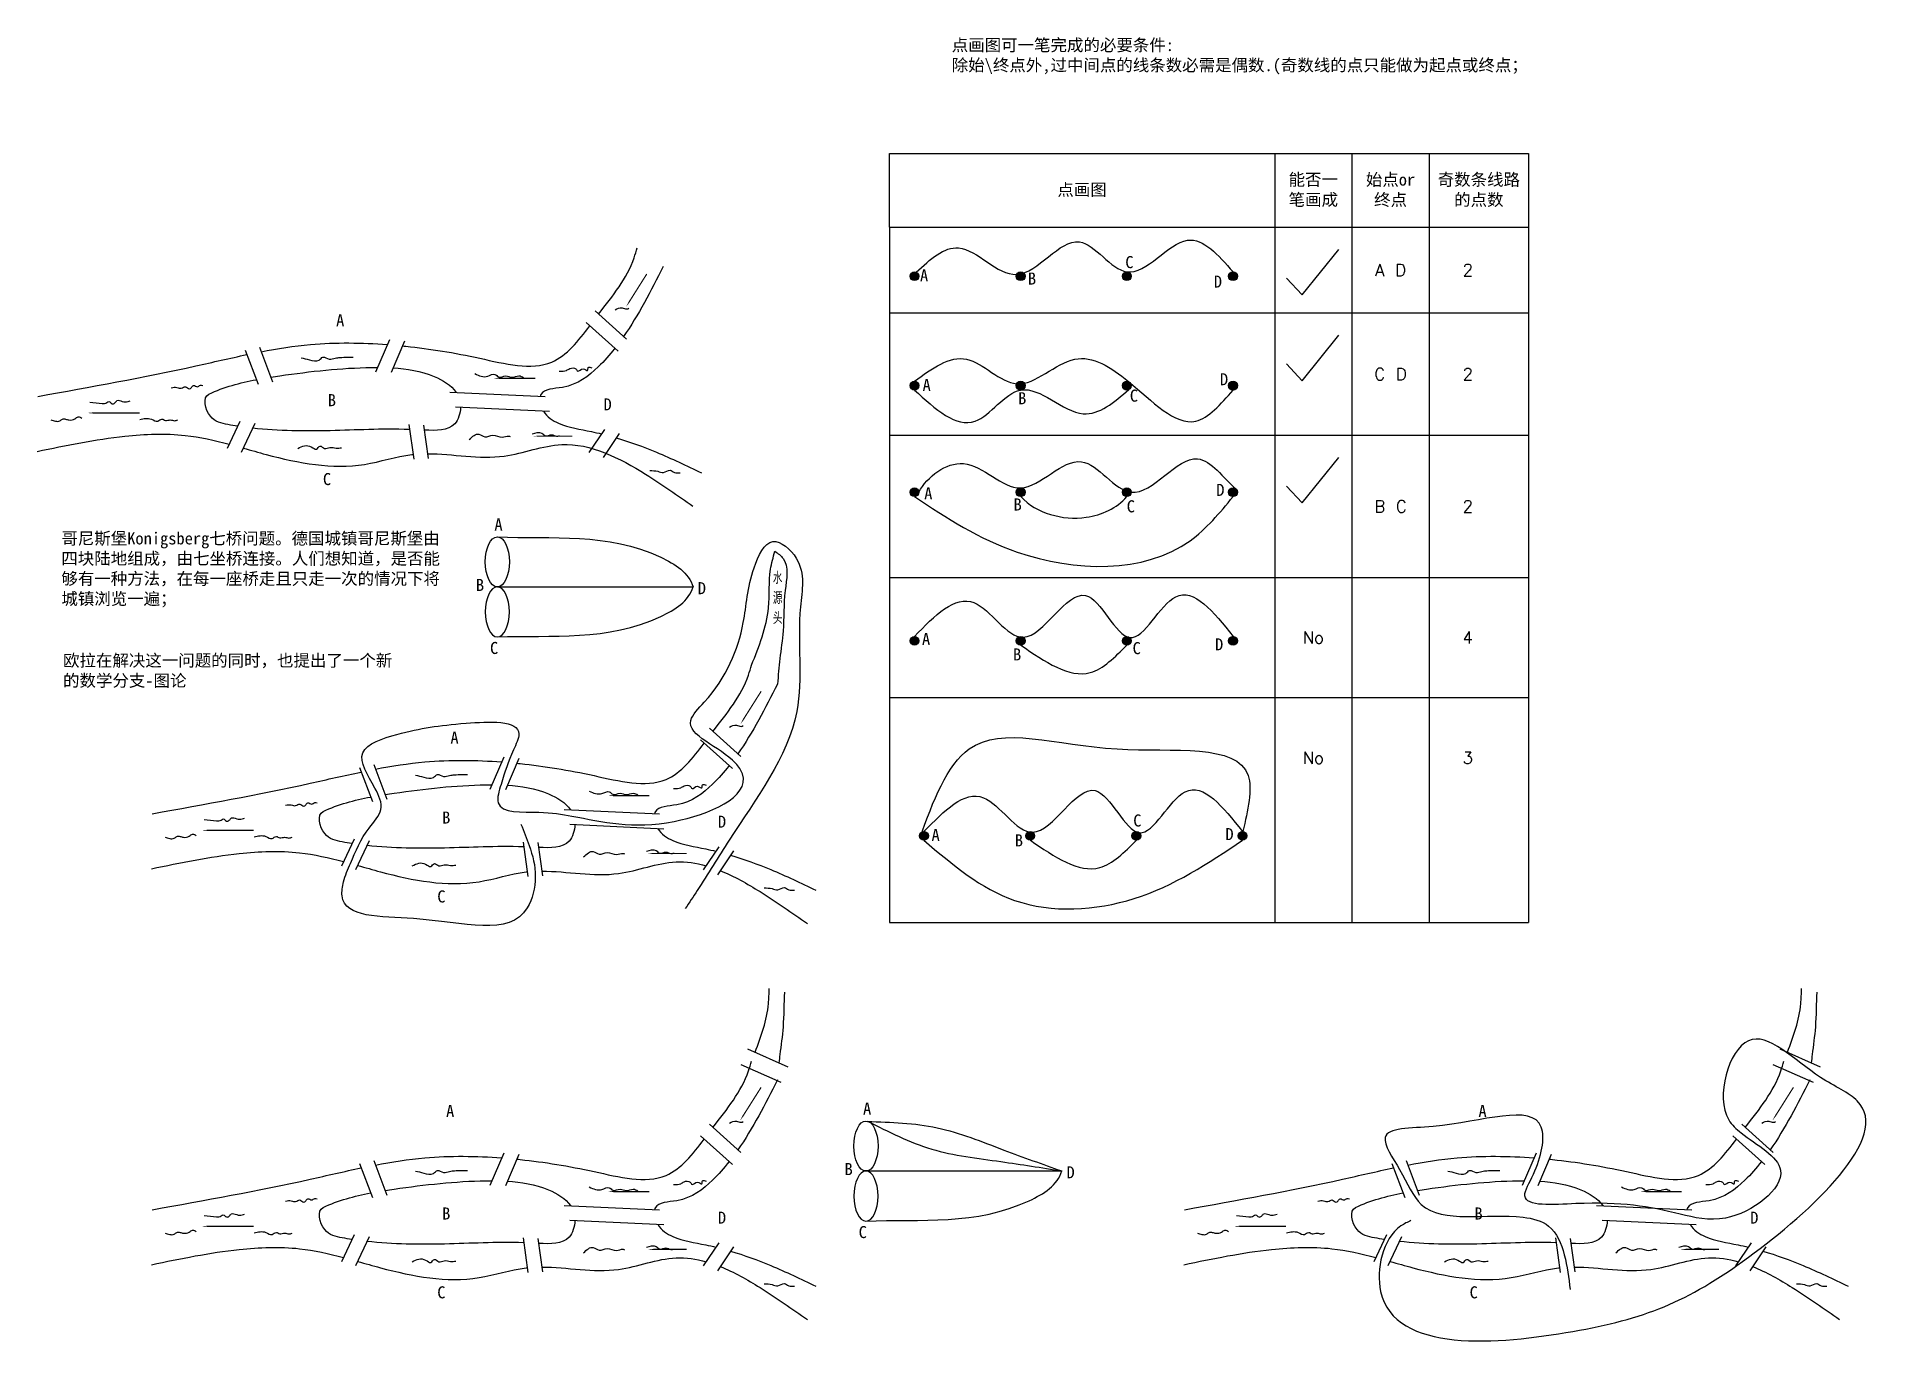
# Model space of a CAD drawing. Header units: millimetres. Extents: x 1123 to 1508, y 345 to 618.
import ezdxf

# ---------------------------------------------------------------- set-up
doc = ezdxf.new("R2010")
doc.units = ezdxf.units.MM
doc.layers.add('maths', color=7, linetype='Continuous')
doc.layers.add('图层1', color=3, linetype='Continuous')
doc.styles.add('a2.5', font='', dxfattribs={"height": 2.5})
doc.styles.get("Standard").update_dxf_attribs({"font": 'txt', "bigfont": 'gbcbig.shx'})
doc.styles.get('a2.5').set_extended_font_data('SimSun')

msp = doc.modelspace()

# ---------------------------------------------------------------- hatches: boundary and pattern name
for points in [[(1306.09, 568.51, 1), (1304.27, 568.51, 1)], [(1328.09, 568.51, 1), (1326.27, 568.51, 1)], [(1350.09, 568.51, 1), (1348.27, 568.51, 1)], [(1372.09, 568.51, 1), (1370.27, 568.51, 1)], [(1306.09, 545.83, 1), (1304.27, 545.83, 1)], [(1328.09, 545.83, 1), (1326.27, 545.83, 1)], [(1350.09, 545.83, 1), (1348.27, 545.83, 1)], [(1372.09, 545.83, 1), (1370.27, 545.83, 1)], [(1306.09, 523.74, 1), (1304.27, 523.74, 1)], [(1328.09, 523.74, 1), (1326.27, 523.74, 1)], [(1350.09, 523.74, 1), (1348.27, 523.74, 1)], [(1372.09, 523.74, 1), (1370.27, 523.74, 1)], [(1306.09, 492.95, 1), (1304.27, 492.95, 1)], [(1328.09, 492.95, 1), (1326.27, 492.95, 1)], [(1350.09, 492.95, 1), (1348.27, 492.95, 1)], [(1372.09, 492.95, 1), (1370.27, 492.95, 1)], [(1308.06, 452.51, 1), (1306.24, 452.51, 1)], [(1330.06, 452.51, 1), (1328.24, 452.51, 1)], [(1352.06, 452.51, 1), (1350.24, 452.51, 1)], [(1374.06, 452.51, 1), (1372.24, 452.51, 1)]]:
    msp.add_hatch(color=256).paths.add_polyline_path(points)

# ---------------------------------------------------------------- linework, layer by layer
for p, q in [((1379.81, 593.96), (1379.81, 434.53)), ((1395.81, 593.96), (1395.81, 434.53)), ((1411.81, 593.96), (1411.81, 434.53)), ((1432.39, 593.96), (1432.39, 434.53)), ((1300, 578.67), (1432.39, 578.67)), ((1300, 578.67), (1300, 434.53)), ((1300, 560.89), (1432.39, 560.89)), ((1300, 535.55), (1432.39, 535.55)), ((1300, 506.07), (1432.39, 506.07)), ((1300, 481.16), (1432.39, 481.16)), ((1300, 434.53), (1432.39, 434.53))]:
    msp.add_line(p, q)
for points in [[(1382.27, 568.14), (1385.53, 564.65), (1393.09, 574.08)], [(1382.27, 550.36), (1385.53, 546.86), (1393.09, 556.29)], [(1382.27, 525.02), (1385.53, 521.53), (1393.09, 530.95)]]:
    msp.add_lwpolyline(points)
for points in [[(1249.73, 568.98, 0.24, 0.24, 0), (1247.36, 565.22, 0.72, 0, 0), (1245.4, 562.11, 0, 0, 0)], [(1226.61, 547.36, 0.256, 0.256, 0), (1221.86, 547.36, 0.768, 0, 0), (1217.94, 547.36, 0, 0, 0)], [(1144.64, 540.17, 0.32, 0.32, 0), (1138.71, 540.17, 0.96, 0, 0), (1133.81, 540.17, 0, 0, 0)], [(1234.33, 535.37, 0.24, 0.24, 0), (1229.89, 535.37, 0.72, 0, 0), (1226.21, 535.37, 0, 0, 0)], [(1273.42, 482.47, 0.24, 0.24, 0), (1271.04, 478.71, 0.72, 0, 0), (1269.08, 475.6, 0, 0, 0)], [(1250.29, 460.85, 0.256, 0.256, 0), (1245.55, 460.85, 0.768, 0, 0), (1241.63, 460.85, 0, 0, 0)], [(1168.32, 453.66, 0.32, 0.32, 0), (1162.39, 453.66, 0.96, 0, 0), (1157.49, 453.66, 0, 0, 0)], [(1258.02, 448.87, 0.24, 0.24, 0), (1253.57, 448.87, 0.72, 0, 0), (1249.9, 448.87, 0, 0, 0)], [(1273.42, 400.4, 0.24, 0.24, 0), (1271.04, 396.64, 0.72, 0, 0), (1269.08, 393.53, 0, 0, 0)], [(1487.28, 400.4, 0.24, 0.24, 0), (1484.91, 396.64, 0.72, 0, 0), (1482.94, 393.53, 0, 0, 0)], [(1250.29, 378.78, 0.256, 0.256, 0), (1245.55, 378.78, 0.768, 0, 0), (1241.63, 378.78, 0, 0, 0)], [(1464.15, 378.78, 0.256, 0.256, 0), (1459.41, 378.78, 0.768, 0, 0), (1455.49, 378.78, 0, 0, 0)], [(1168.32, 371.59, 0.32, 0.32, 0), (1162.39, 371.59, 0.96, 0, 0), (1157.49, 371.59, 0, 0, 0)], [(1382.18, 371.59, 0.32, 0.32, 0), (1376.26, 371.59, 0.96, 0, 0), (1371.35, 371.59, 0, 0, 0)], [(1258.02, 366.8, 0.24, 0.24, 0), (1253.57, 366.8, 0.72, 0, 0), (1249.9, 366.8, 0, 0, 0)], [(1471.88, 366.8, 0.24, 0.24, 0), (1467.43, 366.8, 0.72, 0, 0), (1463.76, 366.8, 0, 0, 0)]]:
    msp.add_lwpolyline(points, format="xyseb")
for centre in [(1305.18, 568.51), (1327.18, 568.51), (1349.18, 568.51), (1371.18, 568.51), (1305.18, 545.83), (1327.18, 545.83), (1349.18, 545.83), (1371.18, 545.83), (1305.18, 523.74), (1327.18, 523.74), (1349.18, 523.74), (1371.18, 523.74), (1305.18, 492.95), (1327.18, 492.95), (1349.18, 492.95), (1371.18, 492.95), (1307.15, 452.51), (1329.15, 452.51), (1351.15, 452.51), (1373.15, 452.51)]:
    msp.add_circle(centre, 0.91)
for points in [[(1305.55, 569.35), (1314.3, 574.39), (1326.35, 568.89), (1339.35, 575.62), (1349.18, 569.42), (1361.75, 575.97), (1371.18, 569.42)], [(1305.18, 546.74), (1315.98, 551.31), (1326.37, 546.23), (1338.38, 551.31), (1349.53, 546.67), (1363.44, 538.46), (1371.18, 544.92)], [(1305.18, 544.92), (1317.76, 538.46), (1327.18, 544.92), (1340.16, 540.01), (1349.61, 545.03)], [(1305.18, 522.83), (1326.48, 511.32), (1362.27, 513.66), (1371.18, 522.83)], [(1271.43, 487.9), (1274.94, 499.81), (1275.38, 507.76), (1276.27, 511.5)], [(1305.18, 493.86), (1317.51, 500.86), (1327.71, 493.69), (1340.62, 502.33), (1349.81, 493.6), (1359.31, 502.09), (1371.18, 493.86)], [(1327.22, 492.04), (1341.61, 486.37), (1349.18, 492.04)], [(1306.31, 452.15), (1316.51, 470.53), (1347.17, 470.53), (1374.29, 465.04), (1373.23, 453.42)], [(1307.15, 453.42), (1319.48, 460.43), (1329.67, 453.26), (1342.59, 461.9), (1351.77, 453.17), (1361.28, 461.66), (1373.15, 453.42)], [(1307.15, 451.6), (1325.94, 439.13), (1350.7, 439.52), (1373.15, 451.6)], [(1329.19, 451.6), (1343.57, 445.94), (1351.15, 451.6)]]:
    msp.add_spline(points, degree=3)
for points, start_tangent, end_tangent in [([(1306.09, 523.74), (1315.33, 529.68), (1327.18, 524.65), (1339.78, 530.07), (1350.09, 523.74), (1363.83, 530.66), (1371.74, 524.45)], (0.465877, 0.88485), (0.756608, -0.653868)), ([(1327.22, 522.83), (1340.75, 518.55), (1349.18, 522.83)], (0.681489, -0.731828), (0.659382, 0.751808))]:
    msp.add_spline(points, degree=3, dxfattribs=dict(start_tangent=start_tangent, end_tangent=end_tangent))
at = {"start_tangent": (0.868505, 0.495681)}
msp.add_spline([(1276.27, 511.5), (1277.96, 510.03), (1278.4, 503.35), (1277.96, 494.98), (1277.29, 489.25), (1276.81, 483.99)], degree=3, dxfattribs=at)
for points, knots in [([(1272.16, 407.68), (1273.45, 410.97), (1274.95, 415.28), (1275.07, 419.82), (1275.09, 420.86)], [1.949916, 1.949916, 1.949916, 1.949916, 12.409752, 15.538248, 15.538248, 15.538248, 15.538248]), ([(1486.02, 407.68), (1487.31, 410.97), (1488.81, 415.28), (1488.93, 419.82), (1488.95, 420.86)], [1.949916, 1.949916, 1.949916, 1.949916, 12.409752, 15.538248, 15.538248, 15.538248, 15.538248]), ([(1492.14, 420.13), (1491.95, 417.81), (1492.04, 413.33), (1491.29, 408.53), (1491.03, 406.06), (1490.98, 405.49)], [10.142751, 10.142751, 10.142751, 10.142751, 17.32027, 23.08633, 24.794602, 24.794602, 24.794602, 24.794602])]:
    msp.add_open_spline(points, degree=3, knots=knots)
at = {"layer": 'maths'}
for p, q in [((1239.01, 561.32), (1245.52, 555.46)), ((1237.19, 558.92), (1243.77, 552.99)), ((1169.49, 553.81), (1172.2, 546.63)), ((1196.4, 555.32), (1193.53, 548.62)), ((1199.54, 555.04), (1196.76, 548.56)), ((1166.51, 553.21), (1169.19, 546.12)), ((1208.94, 544.5), (1228.69, 543.56)), ((1165.41, 538.37), (1162.78, 532.77)), ((1210.13, 541.44), (1229.57, 540.51)), ((1168.54, 537.97), (1165.72, 531.97)), ((1200.45, 537.75), (1201.44, 530.58)), ((1203.5, 537.63), (1204.45, 530.71)), ((1240.95, 536.72), (1237.74, 531.95)), ((1244, 535.88), (1240.69, 530.97)), ((1218.77, 504.11), (1259.33, 504.11)), ((1262.7, 474.81), (1269.21, 468.95)), ((1260.87, 472.41), (1267.46, 466.49)), ((1190.2, 466.7), (1192.88, 459.61)), ((1193.18, 467.3), (1195.89, 460.12)), ((1220.09, 468.81), (1217.21, 462.11)), ((1223.23, 468.53), (1220.45, 462.05)), ((1232.62, 458), (1252.38, 457.05)), ((1233.82, 454.94), (1253.25, 454)), ((1189.1, 451.86), (1186.47, 446.26)), ((1192.23, 451.46), (1189.41, 445.46)), ((1224.14, 451.24), (1225.12, 444.07)), ((1227.18, 451.12), (1228.13, 444.21)), ((1264.63, 450.22), (1261.43, 445.45)), ((1267.68, 449.38), (1264.38, 444.46)), ((1270.62, 408.36), (1278.97, 404.67)), ((1269.18, 405.11), (1277.53, 401.43)), ((1262.7, 392.74), (1269.21, 386.88)), ((1476.56, 392.74), (1483.07, 386.88)), ((1260.87, 390.34), (1267.46, 384.42)), ((1474.74, 390.34), (1481.32, 384.42)), ((1190.2, 384.63), (1192.88, 377.54)), ((1193.18, 385.23), (1195.89, 378.06)), ((1220.09, 386.75), (1217.21, 380.04)), ((1223.23, 386.46), (1220.45, 379.98)), ((1404.06, 384.63), (1406.74, 377.54)), ((1407.04, 385.23), (1409.75, 378.06)), ((1433.95, 386.75), (1431.07, 380.04)), ((1437.09, 386.46), (1434.31, 379.98)), ((1295.14, 383.05), (1335.71, 383.05)), ((1232.62, 375.93), (1252.38, 374.98)), ((1446.49, 375.93), (1466.24, 374.98)), ((1189.1, 369.79), (1186.47, 364.19)), ((1192.23, 369.4), (1189.41, 363.39)), ((1224.14, 369.18), (1225.12, 362)), ((1233.82, 372.87), (1253.25, 371.94)), ((1402.96, 369.79), (1400.33, 364.19)), ((1406.09, 369.4), (1403.27, 363.39)), ((1438, 369.18), (1438.98, 362)), ((1447.68, 372.87), (1467.12, 371.94)), ((1227.18, 369.05), (1228.13, 362.14)), ((1264.63, 368.15), (1261.43, 363.38)), ((1267.68, 367.31), (1264.38, 362.39)), ((1441.04, 369.05), (1441.99, 362.14)), ((1478.49, 368.15), (1475.29, 363.38)), ((1481.54, 367.31), (1478.24, 362.39))]:
    msp.add_line(p, q, dxfattribs=at)
msp.add_lwpolyline([(1300, 578.67), (1300, 593.96), (1432.39, 593.96)], dxfattribs=at)
for centre in [(1218.77, 509.3), (1295.14, 388.23)]:
    msp.add_ellipse(centre, major_axis=(0, -5.18), ratio=0.482074, dxfattribs=at)
at = {"layer": 'maths', "extrusion": (0, 0, -1)}
for centre in [(1218.77, 498.93), (1295.14, 377.86)]:
    msp.add_ellipse(centre, major_axis=(0, 5.18), ratio=0.482074, dxfattribs=at)
at = {"layer": 'maths'}
for points, knots in [([(1239.75, 560.65), (1242.71, 564.48), (1246.05, 568.56), (1247.54, 573.72), (1247.74, 574.41)], [121.544234, 121.544234, 121.544234, 121.544234, 135.428706, 137.577737, 137.577737, 137.577737, 137.577737]), ([(1199.13, 554.07), (1199.36, 554.05), (1204.67, 553.51), (1214.52, 551.91), (1229.88, 547.85), (1235.58, 555.13), (1237.93, 558.25)], [76.558198, 76.558198, 76.558198, 76.558198, 77.24558, 92.802556, 107.692141, 118.69889, 118.69889, 118.69889, 118.69889]), ([(1169.85, 552.86), (1173.22, 553.51), (1181.85, 554.87), (1190.72, 554.75), (1195.98, 554.35)], [47.177847, 47.177847, 47.177847, 47.177847, 57.48215, 73.376259, 73.376259, 73.376259, 73.376259]), ([(1123.58, 543.6), (1134.51, 545.56), (1148.99, 548.16), (1163.34, 551.52), (1166.87, 552.26)], [0, 0, 0, 0, 33.34681, 44.138556, 44.138556, 44.138556, 44.138556]), ([(1243.12, 553.58), (1242.05, 552.23), (1239.06, 548.84), (1234.27, 545.11), (1228.22, 545.19), (1227.69, 543.77), (1227.66, 543.61)], [19.464825, 19.464825, 19.464825, 19.464825, 24.723731, 33.294823, 37.946402, 38.495032, 38.495032, 38.495032, 38.495032]), ([(1164.97, 537.42), (1164.3, 537.52), (1162.28, 537.86), (1158.76, 538.62), (1157.62, 543.42), (1159.01, 544.08), (1162.11, 545.54), (1165.43, 546.42), (1168.83, 547.07)], [104.729833, 104.729833, 104.729833, 104.729833, 106.73511, 110.766926, 115.35934, 115.35934, 115.35934, 125.644625, 125.644625, 125.644625, 125.644625]), ([(1171.84, 547.59), (1172.47, 547.68), (1179.44, 548.73), (1186.8, 549.55), (1193.54, 549.62), (1193.96, 549.62)], [13.312235, 13.312235, 13.312235, 13.312235, 15.19122, 34.25181, 35.51541, 35.51541, 35.51541, 35.51541]), ([(1197.18, 549.53), (1200.03, 549.36), (1204.67, 548.56), (1209.25, 545.96), (1210.26, 544.44)], [38.763325, 38.763325, 38.763325, 38.763325, 47.360117, 52.856469, 52.856469, 52.856469, 52.856469]), ([(1211.13, 541.4), (1211.12, 540.08), (1209.97, 536.38), (1206.08, 536.5), (1203.63, 536.62)], [55.963736, 55.963736, 55.963736, 55.963736, 59.6045, 66.09758, 66.09758, 66.09758, 66.09758]), ([(1228.3, 540.57), (1229.04, 539.3), (1232.27, 537.32), (1236.67, 536.68), (1239.66, 536.01), (1240.35, 535.84)], [41.459397, 41.459397, 41.459397, 41.459397, 45.50364, 52.523722, 54.654614, 54.654614, 54.654614, 54.654614]), ([(1123.43, 532.2), (1129.45, 533.46), (1139.54, 535.55), (1153.16, 536.1), (1160.2, 534.49), (1163.21, 533.69)], [0, 0, 0, 0, 18.462689, 30.959645, 40.300417, 40.300417, 40.300417, 40.300417]), ([(1200.59, 536.75), (1194.62, 536.92), (1184.58, 536.33), (1173.51, 536.42), (1168.09, 537.01)], [68.857462, 68.857462, 68.857462, 68.857462, 85.501795, 101.625882, 101.625882, 101.625882, 101.625882]), ([(1243.41, 535.01), (1246.24, 534.18), (1252.22, 531.99), (1257.97, 529.24), (1261.05, 527.77)], [57.816375, 57.816375, 57.816375, 57.816375, 66.643651, 76.904691, 76.904691, 76.904691, 76.904691]), ([(1166.15, 532.88), (1167.72, 532.44), (1175.95, 530.1), (1187.94, 527.77), (1197.85, 531.18), (1201.22, 531.56), (1201.3, 531.57)], [43.332484, 43.332484, 43.332484, 43.332484, 48.185269, 68.693159, 78.664647, 78.917531, 78.917531, 78.917531, 78.917531]), ([(1204.31, 531.72), (1209.58, 531.71), (1219.06, 529.61), (1234.14, 535.96), (1247.99, 528.82), (1256.12, 523.07), (1259.3, 520.83)], [81.950234, 81.950234, 81.950234, 81.950234, 97.811847, 109.951332, 128.409459, 140.250213, 140.250213, 140.250213, 140.250213]), ([(1263.44, 474.14), (1266.4, 477.98), (1269.74, 482.06), (1271.23, 487.21), (1271.43, 487.9)], [121.544234, 121.544234, 121.544234, 121.544234, 135.428706, 137.577737, 137.577737, 137.577737, 137.577737]), ([(1222.82, 467.57), (1223.04, 467.54), (1228.36, 467), (1238.2, 465.4), (1253.56, 461.34), (1259.27, 468.62), (1261.62, 471.74)], [76.558198, 76.558198, 76.558198, 76.558198, 77.24558, 92.802556, 107.692141, 118.69889, 118.69889, 118.69889, 118.69889]), ([(1147.26, 457.1), (1158.2, 459.06), (1172.68, 461.65), (1187.03, 465.02), (1190.55, 465.75)], [0, 0, 0, 0, 33.34681, 44.138556, 44.138556, 44.138556, 44.138556]), ([(1193.53, 466.35), (1196.91, 467), (1205.53, 468.36), (1214.41, 468.24), (1219.67, 467.84)], [47.177847, 47.177847, 47.177847, 47.177847, 57.48215, 73.376259, 73.376259, 73.376259, 73.376259]), ([(1266.8, 467.08), (1265.73, 465.72), (1262.75, 462.33), (1257.96, 458.6), (1251.91, 458.68), (1251.38, 457.26), (1251.34, 457.1)], [19.464825, 19.464825, 19.464825, 19.464825, 24.723731, 33.294823, 37.946402, 38.495032, 38.495032, 38.495032, 38.495032]), ([(1195.53, 461.08), (1196.15, 461.18), (1203.13, 462.22), (1210.49, 463.04), (1217.22, 463.11), (1217.64, 463.11)], [128.671575, 128.671575, 128.671575, 128.671575, 130.55056, 149.61115, 150.87475, 150.87475, 150.87475, 150.87475]), ([(1220.87, 463.03), (1223.71, 462.85), (1228.36, 462.05), (1232.94, 459.45), (1233.95, 457.93)], [154.122665, 154.122665, 154.122665, 154.122665, 162.719457, 168.215809, 168.215809, 168.215809, 168.215809]), ([(1188.66, 450.91), (1187.99, 451.02), (1185.97, 451.35), (1182.45, 452.11), (1181.31, 456.92), (1182.69, 457.57), (1185.79, 459.04), (1189.12, 459.92), (1192.52, 460.56)], [104.729833, 104.729833, 104.729833, 104.729833, 106.73511, 110.766926, 115.35934, 115.35934, 115.35934, 125.644625, 125.644625, 125.644625, 125.644625]), ([(1234.82, 454.89), (1234.81, 453.58), (1233.66, 449.88), (1229.76, 449.99), (1227.32, 450.11)], [55.963736, 55.963736, 55.963736, 55.963736, 59.6045, 66.09758, 66.09758, 66.09758, 66.09758]), ([(1251.99, 454.06), (1252.73, 452.79), (1255.95, 450.82), (1260.36, 450.18), (1263.35, 449.5), (1264.04, 449.33)], [41.459397, 41.459397, 41.459397, 41.459397, 45.50364, 52.523722, 54.654614, 54.654614, 54.654614, 54.654614]), ([(1224.28, 450.24), (1218.31, 450.41), (1208.27, 449.82), (1197.2, 449.91), (1191.78, 450.51)], [68.857462, 68.857462, 68.857462, 68.857462, 85.501795, 101.625882, 101.625882, 101.625882, 101.625882]), ([(1147.12, 445.7), (1153.14, 446.95), (1163.23, 449.05), (1176.84, 449.6), (1183.89, 447.98), (1186.9, 447.18)], [0, 0, 0, 0, 18.462689, 30.959645, 40.300417, 40.300417, 40.300417, 40.300417]), ([(1189.84, 446.38), (1191.41, 445.94), (1199.63, 443.59), (1211.63, 441.26), (1221.54, 444.67), (1224.9, 445.05), (1224.99, 445.06)], [43.332484, 43.332484, 43.332484, 43.332484, 48.185269, 68.693159, 78.664647, 78.917531, 78.917531, 78.917531, 78.917531]), ([(1227.99, 445.21), (1233.26, 445.2), (1242.75, 443.1), (1253.92, 447.8), (1259.96, 446.91), (1262.02, 446.32)], [81.950234, 81.950234, 81.950234, 81.950234, 97.811847, 109.951332, 116.364134, 116.364134, 116.364134, 116.364134]), ([(1267.1, 448.51), (1269.92, 447.67), (1275.91, 445.48), (1281.65, 442.74), (1284.74, 441.26)], [57.816375, 57.816375, 57.816375, 57.816375, 66.643651, 76.904691, 76.904691, 76.904691, 76.904691]), ([(1264.95, 445.31), (1267.8, 444.16), (1274.22, 440.51), (1279.81, 436.57), (1282.99, 434.32)], [119.424363, 119.424363, 119.424363, 119.424363, 128.409459, 140.250213, 140.250213, 140.250213, 140.250213]), ([(1278.28, 420.13), (1278.09, 417.81), (1278.18, 413.33), (1277.43, 408.53), (1277.17, 406.06), (1277.11, 405.49)], [10.142751, 10.142751, 10.142751, 10.142751, 17.32027, 23.08633, 24.794602, 24.794602, 24.794602, 24.794602]), ([(1263.44, 392.07), (1266.4, 395.91), (1269.74, 399.99), (1271.23, 405.15), (1271.43, 405.84)], [121.544234, 121.544234, 121.544234, 121.544234, 135.428706, 137.577737, 137.577737, 137.577737, 137.577737]), ([(1477.3, 392.07), (1480.26, 395.91), (1483.6, 399.99), (1485.09, 405.15), (1485.29, 405.84)], [121.544234, 121.544234, 121.544234, 121.544234, 135.428706, 137.577737, 137.577737, 137.577737, 137.577737]), ([(1222.82, 385.5), (1223.04, 385.48), (1228.36, 384.93), (1238.2, 383.33), (1253.56, 379.28), (1259.27, 386.55), (1261.62, 389.67)], [76.558198, 76.558198, 76.558198, 76.558198, 77.24558, 92.802556, 107.692141, 118.69889, 118.69889, 118.69889, 118.69889]), ([(1436.68, 385.5), (1436.9, 385.48), (1442.22, 384.93), (1452.07, 383.33), (1467.42, 379.28), (1473.13, 386.55), (1475.48, 389.67)], [76.558198, 76.558198, 76.558198, 76.558198, 77.24558, 92.802556, 107.692141, 118.69889, 118.69889, 118.69889, 118.69889]), ([(1193.53, 384.28), (1196.91, 384.93), (1205.53, 386.29), (1214.41, 386.17), (1219.67, 385.77)], [47.177847, 47.177847, 47.177847, 47.177847, 57.48215, 73.376259, 73.376259, 73.376259, 73.376259]), ([(1266.8, 385.01), (1265.73, 383.65), (1262.75, 380.27), (1257.96, 376.54), (1251.91, 376.61), (1251.38, 375.19), (1251.34, 375.03)], [19.464825, 19.464825, 19.464825, 19.464825, 24.723731, 33.294823, 37.946402, 38.495032, 38.495032, 38.495032, 38.495032]), ([(1407.4, 384.28), (1410.77, 384.93), (1419.4, 386.29), (1428.27, 386.17), (1433.53, 385.77)], [47.177847, 47.177847, 47.177847, 47.177847, 57.48215, 73.376259, 73.376259, 73.376259, 73.376259]), ([(1480.66, 385.01), (1479.6, 383.65), (1476.61, 380.27), (1471.82, 376.54), (1465.77, 376.61), (1465.24, 375.19), (1465.2, 375.03)], [19.464825, 19.464825, 19.464825, 19.464825, 24.723731, 33.294823, 37.946402, 38.495032, 38.495032, 38.495032, 38.495032]), ([(1147.26, 375.03), (1158.2, 376.99), (1172.68, 379.58), (1187.03, 382.95), (1190.55, 383.69)], [0, 0, 0, 0, 33.34681, 44.138556, 44.138556, 44.138556, 44.138556]), ([(1195.53, 379.01), (1196.15, 379.11), (1203.13, 380.16), (1210.49, 380.97), (1217.22, 381.04), (1217.64, 381.05)], [128.671575, 128.671575, 128.671575, 128.671575, 130.55056, 149.61115, 150.87475, 150.87475, 150.87475, 150.87475]), ([(1220.87, 380.96), (1223.71, 380.78), (1228.36, 379.98), (1232.94, 377.38), (1233.95, 375.87)], [154.122665, 154.122665, 154.122665, 154.122665, 162.719457, 168.215809, 168.215809, 168.215809, 168.215809]), ([(1361.12, 375.03), (1372.06, 376.99), (1386.54, 379.58), (1400.89, 382.95), (1404.42, 383.69)], [0, 0, 0, 0, 33.34681, 44.138556, 44.138556, 44.138556, 44.138556]), ([(1409.39, 379.01), (1410.02, 379.11), (1416.99, 380.16), (1424.35, 380.97), (1431.09, 381.04), (1431.5, 381.05)], [128.671575, 128.671575, 128.671575, 128.671575, 130.55056, 149.61115, 150.87475, 150.87475, 150.87475, 150.87475]), ([(1434.73, 380.96), (1437.58, 380.78), (1442.22, 379.98), (1446.8, 377.38), (1447.81, 375.87)], [154.122665, 154.122665, 154.122665, 154.122665, 162.719457, 168.215809, 168.215809, 168.215809, 168.215809]), ([(1188.66, 368.85), (1187.99, 368.95), (1185.97, 369.29), (1182.45, 370.05), (1181.31, 374.85), (1182.69, 375.5), (1185.79, 376.97), (1189.12, 377.85), (1192.52, 378.49)], [104.729833, 104.729833, 104.729833, 104.729833, 106.73511, 110.766926, 115.35934, 115.35934, 115.35934, 125.644625, 125.644625, 125.644625, 125.644625]), ([(1402.52, 368.85), (1401.85, 368.95), (1399.83, 369.29), (1396.31, 370.05), (1395.17, 374.85), (1396.56, 375.5), (1399.66, 376.97), (1402.98, 377.85), (1406.38, 378.49)], [104.729833, 104.729833, 104.729833, 104.729833, 106.73511, 110.766926, 115.35934, 115.35934, 115.35934, 125.644625, 125.644625, 125.644625, 125.644625]), ([(1234.82, 372.82), (1234.81, 371.51), (1233.66, 367.81), (1229.76, 367.92), (1227.32, 368.04)], [55.963736, 55.963736, 55.963736, 55.963736, 59.6045, 66.09758, 66.09758, 66.09758, 66.09758]), ([(1251.99, 372), (1252.73, 370.73), (1255.95, 368.75), (1260.36, 368.11), (1263.35, 367.43), (1264.04, 367.26)], [41.459397, 41.459397, 41.459397, 41.459397, 45.50364, 52.523722, 54.654614, 54.654614, 54.654614, 54.654614]), ([(1448.68, 372.82), (1448.67, 371.51), (1447.52, 367.81), (1443.63, 367.92), (1441.18, 368.04)], [55.963736, 55.963736, 55.963736, 55.963736, 59.6045, 66.09758, 66.09758, 66.09758, 66.09758]), ([(1465.85, 372), (1466.59, 370.73), (1469.82, 368.75), (1474.22, 368.11), (1477.21, 367.43), (1477.9, 367.26)], [41.459397, 41.459397, 41.459397, 41.459397, 45.50364, 52.523722, 54.654614, 54.654614, 54.654614, 54.654614]), ([(1147.12, 363.63), (1153.14, 364.88), (1163.23, 366.98), (1176.84, 367.53), (1183.89, 365.91), (1186.9, 365.11)], [0, 0, 0, 0, 18.462689, 30.959645, 40.300417, 40.300417, 40.300417, 40.300417]), ([(1224.28, 368.17), (1218.31, 368.34), (1208.27, 367.75), (1197.2, 367.84), (1191.78, 368.44)], [68.857462, 68.857462, 68.857462, 68.857462, 85.501795, 101.625882, 101.625882, 101.625882, 101.625882]), ([(1267.1, 366.44), (1269.92, 365.6), (1275.91, 363.41), (1281.65, 360.67), (1284.74, 359.19)], [57.816375, 57.816375, 57.816375, 57.816375, 66.643651, 76.904691, 76.904691, 76.904691, 76.904691]), ([(1360.98, 363.63), (1367, 364.88), (1377.09, 366.98), (1390.71, 367.53), (1397.75, 365.91), (1400.76, 365.11)], [0, 0, 0, 0, 18.462689, 30.959645, 40.300417, 40.300417, 40.300417, 40.300417]), ([(1438.14, 368.17), (1432.17, 368.34), (1422.13, 367.75), (1411.06, 367.84), (1405.64, 368.44)], [68.857462, 68.857462, 68.857462, 68.857462, 85.501795, 101.625882, 101.625882, 101.625882, 101.625882]), ([(1480.96, 366.44), (1483.79, 365.6), (1489.77, 363.41), (1495.52, 360.67), (1498.6, 359.19)], [57.816375, 57.816375, 57.816375, 57.816375, 66.643651, 76.904691, 76.904691, 76.904691, 76.904691]), ([(1189.84, 364.31), (1191.41, 363.87), (1199.63, 361.52), (1211.63, 359.2), (1221.54, 362.61), (1224.9, 362.98), (1224.99, 362.99)], [43.332484, 43.332484, 43.332484, 43.332484, 48.185269, 68.693159, 78.664647, 78.917531, 78.917531, 78.917531, 78.917531]), ([(1227.99, 363.14), (1233.26, 363.13), (1242.75, 361.03), (1253.92, 365.74), (1259.96, 364.84), (1262.02, 364.25)], [81.950234, 81.950234, 81.950234, 81.950234, 97.811847, 109.951332, 116.364134, 116.364134, 116.364134, 116.364134]), ([(1264.95, 363.24), (1267.8, 362.09), (1274.22, 358.45), (1279.81, 354.5), (1282.99, 352.25)], [119.424363, 119.424363, 119.424363, 119.424363, 128.409459, 140.250213, 140.250213, 140.250213, 140.250213]), ([(1403.7, 364.31), (1405.27, 363.87), (1413.49, 361.52), (1425.49, 359.2), (1435.4, 362.61), (1438.77, 362.98), (1438.85, 362.99)], [43.332484, 43.332484, 43.332484, 43.332484, 48.185269, 68.693159, 78.664647, 78.917531, 78.917531, 78.917531, 78.917531]), ([(1441.86, 363.14), (1447.12, 363.13), (1456.61, 361.03), (1467.78, 365.74), (1473.82, 364.84), (1475.88, 364.25)], [81.950234, 81.950234, 81.950234, 81.950234, 97.811847, 109.951332, 116.364134, 116.364134, 116.364134, 116.364134]), ([(1478.81, 363.24), (1481.66, 362.09), (1488.08, 358.45), (1493.67, 354.5), (1496.85, 352.25)], [119.424363, 119.424363, 119.424363, 119.424363, 128.409459, 140.250213, 140.250213, 140.250213, 140.250213])]:
    msp.add_open_spline(points, degree=3, knots=knots, dxfattribs=at)
for points in [[(1253.12, 570.5), (1250.57, 565.48), (1248.02, 560.46), (1244.91, 556.01)], [(1276.81, 483.99), (1274.26, 478.97), (1271.71, 473.96), (1268.6, 469.5)], [(1276.81, 401.92), (1274.26, 396.91), (1271.71, 391.89), (1268.6, 387.43)], [(1490.67, 401.92), (1488.12, 396.91), (1485.57, 391.89), (1482.46, 387.43)]]:
    msp.add_open_spline(points, degree=3, dxfattribs=at)
for points in [[(1243.18, 561.57), (1244.61, 561.94), (1245.59, 561.72), (1246.04, 561.87)], [(1178.15, 551.61), (1179.83, 551.2), (1181.84, 551.14), (1182.65, 551.74), (1183.92, 551.34), (1185.2, 551.54), (1186.21, 551.67), (1187.68, 551.74), (1188.89, 551.74)], [(1231.59, 548.85), (1233.09, 549), (1233.77, 549.37), (1235.05, 549.3), (1235.42, 548.85), (1236.55, 549.3), (1237.45, 549), (1237.61, 549.6), (1238.36, 549.52)], [(1151.22, 545.4), (1152.4, 545.45), (1153.3, 545.29), (1154.16, 545.61), (1154.96, 545.18), (1155.39, 545.45), (1155.81, 545.88), (1156.67, 545.61), (1157.25, 545.93), (1157.79, 545.88)], [(1214.13, 548.32), (1216.77, 547.79), (1218.27, 548.17), (1219.02, 547.64), (1220.53, 547.87), (1221.81, 547.57), (1223.24, 547.87), (1224.21, 547.49)], [(1134.36, 542.41), (1136.92, 542.15), (1137.88, 542.31), (1138.31, 542.52), (1138.95, 542.09), (1139.53, 542.25), (1139.96, 542.73), (1141.08, 542.57), (1142.26, 542.52), (1142.74, 542.68)], [(1126.25, 538.73), (1127.21, 538.47), (1128.11, 538.52), (1128.7, 538.89), (1129.34, 538.89), (1130.03, 538.73), (1131.26, 538.95), (1131.96, 539.37), (1132.7, 539.11)], [(1144.71, 538.79), (1147.11, 538.89), (1148.45, 538.47), (1149.3, 538.89), (1150, 538.63), (1151.01, 538.73), (1151.92, 538.57), (1152.56, 538.73)], [(1212.93, 534.64), (1214.96, 535.77), (1216.16, 535.24), (1217.82, 535.55), (1219.77, 535.17), (1221.13, 535.39), (1221.43, 535.32)], [(1225.96, 535.82), (1227.99, 535.97), (1228.74, 535.45), (1230.02, 535.67), (1231, 535.37), (1231.68, 535.45)], [(1177.42, 532.82), (1180.23, 533.16), (1181.31, 532.69), (1182.05, 533.29), (1182.99, 532.82), (1184.06, 533.02), (1185.4, 532.89), (1186.47, 532.96)], [(1250.34, 528.23), (1251.99, 528.08), (1253.2, 527.86), (1254.55, 528.31), (1255.45, 527.86), (1256.66, 527.78)], [(1266.87, 475.06), (1268.3, 475.43), (1269.27, 475.21), (1269.73, 475.36)], [(1201.84, 465.1), (1203.52, 464.7), (1205.53, 464.63), (1206.34, 465.23), (1207.61, 464.83), (1208.89, 465.03), (1209.89, 465.17), (1211.37, 465.23), (1212.58, 465.23)], [(1237.82, 461.81), (1240.45, 461.29), (1241.96, 461.66), (1242.71, 461.14), (1244.21, 461.36), (1245.49, 461.06), (1246.92, 461.36), (1247.9, 460.99)], [(1255.27, 462.34), (1256.78, 462.49), (1257.45, 462.86), (1258.73, 462.79), (1259.11, 462.34), (1260.24, 462.79), (1261.14, 462.49), (1261.29, 463.09), (1262.04, 463.01)], [(1174.91, 458.89), (1176.08, 458.94), (1176.99, 458.78), (1177.84, 459.1), (1178.65, 458.68), (1179.07, 458.94), (1179.5, 459.37), (1180.35, 459.1), (1180.94, 459.42), (1181.47, 459.37)], [(1158.04, 455.9), (1160.61, 455.64), (1161.57, 455.8), (1161.99, 456.01), (1162.63, 455.59), (1163.22, 455.74), (1163.65, 456.22), (1164.77, 456.06), (1165.94, 456.01), (1166.42, 456.17)], [(1149.93, 452.23), (1150.89, 451.96), (1151.8, 452.01), (1152.39, 452.39), (1153.03, 452.39), (1153.72, 452.23), (1154.95, 452.44), (1155.64, 452.87), (1156.39, 452.6)], [(1168.4, 452.28), (1170.8, 452.39), (1172.13, 451.96), (1172.99, 452.39), (1173.68, 452.12), (1174.7, 452.23), (1175.6, 452.07), (1176.24, 452.23)], [(1249.65, 449.31), (1251.68, 449.46), (1252.43, 448.94), (1253.71, 449.16), (1254.69, 448.86), (1255.37, 448.94)], [(1201.1, 446.31), (1203.92, 446.65), (1204.99, 446.18), (1205.73, 446.78), (1206.67, 446.31), (1207.75, 446.51), (1209.09, 446.38), (1210.16, 446.45)], [(1236.61, 448.14), (1238.65, 449.26), (1239.85, 448.74), (1241.51, 449.04), (1243.46, 448.66), (1244.82, 448.89), (1245.12, 448.81)], [(1274.02, 441.72), (1275.68, 441.57), (1276.88, 441.35), (1278.24, 441.8), (1279.14, 441.35), (1280.34, 441.27)], [(1266.87, 392.99), (1268.3, 393.37), (1269.27, 393.14), (1269.73, 393.29)], [(1295.45, 393.33), (1309.88, 392.01), (1323.7, 387.4), (1335.71, 383.05)], [(1295.46, 393.38), (1308.75, 387.6), (1323.09, 385), (1335.71, 383.05)], [(1480.73, 392.99), (1482.16, 393.37), (1483.14, 393.14), (1483.59, 393.29)], [(1201.84, 383.03), (1203.52, 382.63), (1205.53, 382.56), (1206.34, 383.16), (1207.61, 382.76), (1208.89, 382.96), (1209.89, 383.1), (1211.37, 383.16), (1212.58, 383.16)], [(1255.27, 380.27), (1256.78, 380.42), (1257.45, 380.8), (1258.73, 380.72), (1259.11, 380.27), (1260.24, 380.72), (1261.14, 380.42), (1261.29, 381.02), (1262.04, 380.95)], [(1415.7, 383.03), (1417.38, 382.63), (1419.39, 382.56), (1420.2, 383.16), (1421.47, 382.76), (1422.75, 382.96), (1423.75, 383.1), (1425.23, 383.16), (1426.44, 383.16)], [(1469.13, 380.27), (1470.64, 380.42), (1471.32, 380.8), (1472.6, 380.72), (1472.97, 380.27), (1474.1, 380.72), (1475, 380.42), (1475.15, 381.02), (1475.91, 380.95)], [(1174.91, 376.82), (1176.08, 376.88), (1176.99, 376.72), (1177.84, 377.04), (1178.65, 376.61), (1179.07, 376.88), (1179.5, 377.3), (1180.35, 377.04), (1180.94, 377.36), (1181.47, 377.3)], [(1237.82, 379.74), (1240.45, 379.22), (1241.96, 379.59), (1242.71, 379.07), (1244.21, 379.29), (1245.49, 378.99), (1246.92, 379.29), (1247.9, 378.92)], [(1388.77, 376.82), (1389.95, 376.88), (1390.85, 376.72), (1391.71, 377.04), (1392.51, 376.61), (1392.93, 376.88), (1393.36, 377.3), (1394.22, 377.04), (1394.8, 377.36), (1395.34, 377.3)], [(1451.68, 379.74), (1454.31, 379.22), (1455.82, 379.59), (1456.57, 379.07), (1458.08, 379.29), (1459.35, 378.99), (1460.78, 379.29), (1461.76, 378.92)], [(1158.04, 373.84), (1160.61, 373.57), (1161.57, 373.73), (1161.99, 373.94), (1162.63, 373.52), (1163.22, 373.68), (1163.65, 374.16), (1164.77, 374), (1165.94, 373.94), (1166.42, 374.1)], [(1371.91, 373.84), (1374.47, 373.57), (1375.43, 373.73), (1375.86, 373.94), (1376.5, 373.52), (1377.08, 373.68), (1377.51, 374.16), (1378.63, 374), (1379.8, 373.94), (1380.29, 374.1)], [(1149.93, 370.16), (1150.89, 369.89), (1151.8, 369.95), (1152.39, 370.32), (1153.03, 370.32), (1153.72, 370.16), (1154.95, 370.37), (1155.64, 370.8), (1156.39, 370.53)], [(1168.4, 370.21), (1170.8, 370.32), (1172.13, 369.89), (1172.99, 370.32), (1173.68, 370.05), (1174.7, 370.16), (1175.6, 370), (1176.24, 370.16)], [(1363.79, 370.16), (1364.75, 369.89), (1365.66, 369.95), (1366.25, 370.32), (1366.89, 370.32), (1367.58, 370.16), (1368.81, 370.37), (1369.5, 370.8), (1370.25, 370.53)], [(1382.26, 370.21), (1384.66, 370.32), (1386, 369.89), (1386.85, 370.32), (1387.54, 370.05), (1388.56, 370.16), (1389.47, 370), (1390.11, 370.16)], [(1236.61, 366.07), (1238.65, 367.2), (1239.85, 366.67), (1241.51, 366.97), (1243.46, 366.59), (1244.82, 366.82), (1245.12, 366.74)], [(1249.65, 367.25), (1251.68, 367.4), (1252.43, 366.87), (1253.71, 367.1), (1254.69, 366.8), (1255.37, 366.87)], [(1450.48, 366.07), (1452.51, 367.2), (1453.71, 366.67), (1455.37, 366.97), (1457.32, 366.59), (1458.68, 366.82), (1458.98, 366.74)], [(1463.51, 367.25), (1465.54, 367.4), (1466.29, 366.87), (1467.57, 367.1), (1468.55, 366.8), (1469.23, 366.87)], [(1201.1, 364.25), (1203.92, 364.58), (1204.99, 364.11), (1205.73, 364.72), (1206.67, 364.25), (1207.75, 364.45), (1209.09, 364.31), (1210.16, 364.38)], [(1414.96, 364.25), (1417.78, 364.58), (1418.86, 364.11), (1419.59, 364.72), (1420.53, 364.25), (1421.61, 364.45), (1422.95, 364.31), (1424.02, 364.38)], [(1274.02, 359.66), (1275.68, 359.51), (1276.88, 359.28), (1278.24, 359.73), (1279.14, 359.28), (1280.34, 359.21)], [(1487.89, 359.66), (1489.54, 359.51), (1490.74, 359.28), (1492.1, 359.73), (1493, 359.28), (1494.21, 359.21)]]:
    msp.add_spline(points, degree=3, dxfattribs=at)
for points, start_tangent, end_tangent in [([(1218.77, 514.48), (1252.61, 510.26), (1259.33, 504.11)], (0.99923, -0.039248), (0.280316, -0.959908)), ([(1218.77, 493.75), (1252.61, 497.97), (1259.33, 504.11)], (0.99923, 0.039248), (0.280316, 0.959908)), ([(1295.14, 372.68), (1328.98, 376.9), (1335.71, 383.05)], (0.99923, 0.039248), (0.280316, 0.959908))]:
    msp.add_spline(points, degree=3, dxfattribs=dict(at, start_tangent=start_tangent, end_tangent=end_tangent))
at = {"layer": '图层1'}
for p, q in [((1484.48, 408.36), (1492.83, 404.67)), ((1483.04, 405.11), (1491.39, 401.43))]:
    msp.add_line(p, q, dxfattribs=at)
for points in [[(1223.66, 454.97), (1225.38, 450.52), (1226.64, 444.06), (1224.98, 437.61), (1201.42, 435.38), (1186.61, 440.07), (1186.9, 442.98), (1188.33, 446.81), (1192.2, 454.14), (1194.66, 457.97), (1193.4, 462.42), (1190.89, 469.75), (1197.98, 473.52), (1212.33, 475.86), (1223.25, 473.64), (1222.11, 470.32), (1219.54, 463.19), (1218.96, 459.36), (1227.37, 457.42), (1234.23, 456.62), (1255.42, 455.52), (1269.54, 465.34), (1268.11, 467.57), (1258.84, 476.44), (1261.65, 480.21), (1269.73, 496.71), (1271.96, 508.1), (1275.85, 513.52), (1280.71, 510.04), (1281.57, 499.99), (1280.79, 478.29), (1266.79, 451.64), (1260.18, 441.17), (1257.68, 437.44)], [(1408.04, 372.8), (1405.97, 371.67), (1401.76, 358.1), (1441.55, 349.8), (1477.95, 365.16), (1500.5, 397.58), (1492.89, 402.46), (1477.95, 410.05), (1473.88, 393.64), (1476.46, 390.93), (1484.61, 383.2), (1473.2, 373.29), (1463.83, 374.11), (1442.18, 376.28), (1431.64, 377.93), (1433.4, 382.38), (1435.03, 392.15), (1412.63, 392.29), (1402.71, 389.98), (1405.7, 383.33), (1410.18, 376.14), (1431.27, 373.47), (1436.56, 371.64), (1439.79, 365.7), (1441.01, 358.51)]]:
    msp.add_spline(points, degree=3, dxfattribs=at)

# ---------------------------------------------------------------- texts
at = {"insert": (1312.91, 617.68), "char_height": 2.5, "width": 124.2453, "attachment_point": 1, "style": 'a2.5'}
msp.add_mtext('点画图可一笔完成的必要条件:\\P除始\\\\终点外,过中间点的线条数必需是偶数.(奇数线的点只能做为起点或终点；', dxfattribs=at)
at = {"char_height": 2.5, "width": 16, "attachment_point": 5}
for s, insert in [('A D', (1403.81, 569.78)), ('2', (1419.81, 569.78)), ('C D', (1403.81, 548.22)), ('2', (1419.81, 548.22)), ('B C', (1403.81, 520.81)), ('2', (1419.81, 520.81)), ('No', (1387.81, 493.62)), ('4', (1419.81, 493.62)), ('No', (1387.81, 468.71)), ('3', (1419.81, 468.71))]:
    msp.add_mtext(s, dxfattribs=dict(at, insert=insert))
at = {"layer": 'maths', "char_height": 2.5, "style": 'a2.5'}
for s, insert, width, attachment_point in [('能否一\\P笔画成', (1387.81, 586.32), 16, 5), ('始点or\\P终点', (1403.81, 586.32), 16, 5), ('奇数条线路\\P的点数', (1422.1, 586.32), 20.5764, 5), ('点画图', (1339.9, 586.32), 79.8128, 5), ('A', (1306.33, 569.92), 4.6583, 1), ('B', (1328.68, 569.28), 4.6583, 1), ('C', (1348.86, 572.69), 4.6583, 1), ('D', (1367.2, 568.65), 4.6583, 1), ('A', (1185.37, 560.63), 4.6583, 1), ('A', (1306.86, 547.22), 4.6583, 1), ('D', (1368.47, 548.41), 4.6583, 1), ('B', (1183.64, 544.07), 4.6583, 1), ('D', (1240.77, 543.2), 4.6583, 1), ('B', (1326.65, 544.47), 4.6583, 1), ('C', (1349.8, 545.01), 4.6583, 1), ('C', (1182.64, 527.72), 4.6583, 1), ('A', (1307.2, 524.75), 4.6583, 1), ('D', (1367.71, 525.48), 4.6583, 1), ('B', (1325.71, 522.45), 4.6583, 1), ('C', (1349.15, 522.07), 4.6583, 1), ('哥尼斯堡Konigsberg七桥问题。德国城镇哥尼斯堡由四块陆地组成，由七坐桥连接。人们想知道，是否能够有一种方法，在每一座桥走且只走一次的情况下将城镇浏览一遍；', (1128.45, 515.42), 80.3592, 1), ('A', (1218.16, 518.3), 4.6583, 1), ('B', (1214.32, 505.77), 4.6583, 1), ('D', (1260.3, 505.1), 4.6583, 1), ('C', (1217.25, 492.71), 4.6583, 1), ('A', (1306.74, 494.58), 4.6583, 1), ('C', (1350.37, 492.68), 4.6583, 1), ('D', (1367.45, 493.46), 4.6583, 1), ('欧拉在解决这一问题的同时，也提出了一个新的数学分支-图论', (1128.8, 490.12), 69.4011, 1), ('B', (1325.6, 491.37), 4.6583, 1), ('A', (1209.05, 474.12), 4.6583, 1), ('B', (1207.33, 457.56), 4.6583, 1), ('D', (1264.46, 456.7), 4.6583, 1), ('A', (1308.72, 453.97), 4.6583, 1), ('C', (1350.51, 456.96), 4.6583, 1), ('D', (1369.6, 454.13), 4.6583, 1), ('B', (1325.97, 452.83), 4.6583, 1), ('C', (1206.33, 441.21), 4.6583, 1), ('A', (1208.15, 396.74), 4.6583, 1), ('A', (1294.53, 397.24), 4.6583, 1), ('A', (1422.02, 396.74), 4.6583, 1), ('B', (1290.69, 384.7), 4.6583, 1), ('D', (1336.68, 384.03), 4.6583, 1), ('B', (1207.33, 375.49), 4.6583, 1), ('D', (1264.46, 374.63), 4.6583, 1), ('B', (1421.19, 375.49), 4.6583, 1), ('D', (1478.32, 374.63), 4.6583, 1), ('C', (1293.62, 371.64), 4.6583, 1), ('C', (1206.33, 359.15), 4.6583, 1), ('C', (1420.19, 359.15), 4.6583, 1)]:
    msp.add_mtext(s, dxfattribs=dict(at, insert=insert, width=width, attachment_point=attachment_point))
at = {"layer": '图层1', "insert": (1275.84, 507.25), "char_height": 2.5, "width": 0.8627, "attachment_point": 1}
msp.add_mtext('水\\P源\\P头', dxfattribs=at)

doc.saveas('drawing.dxf')
